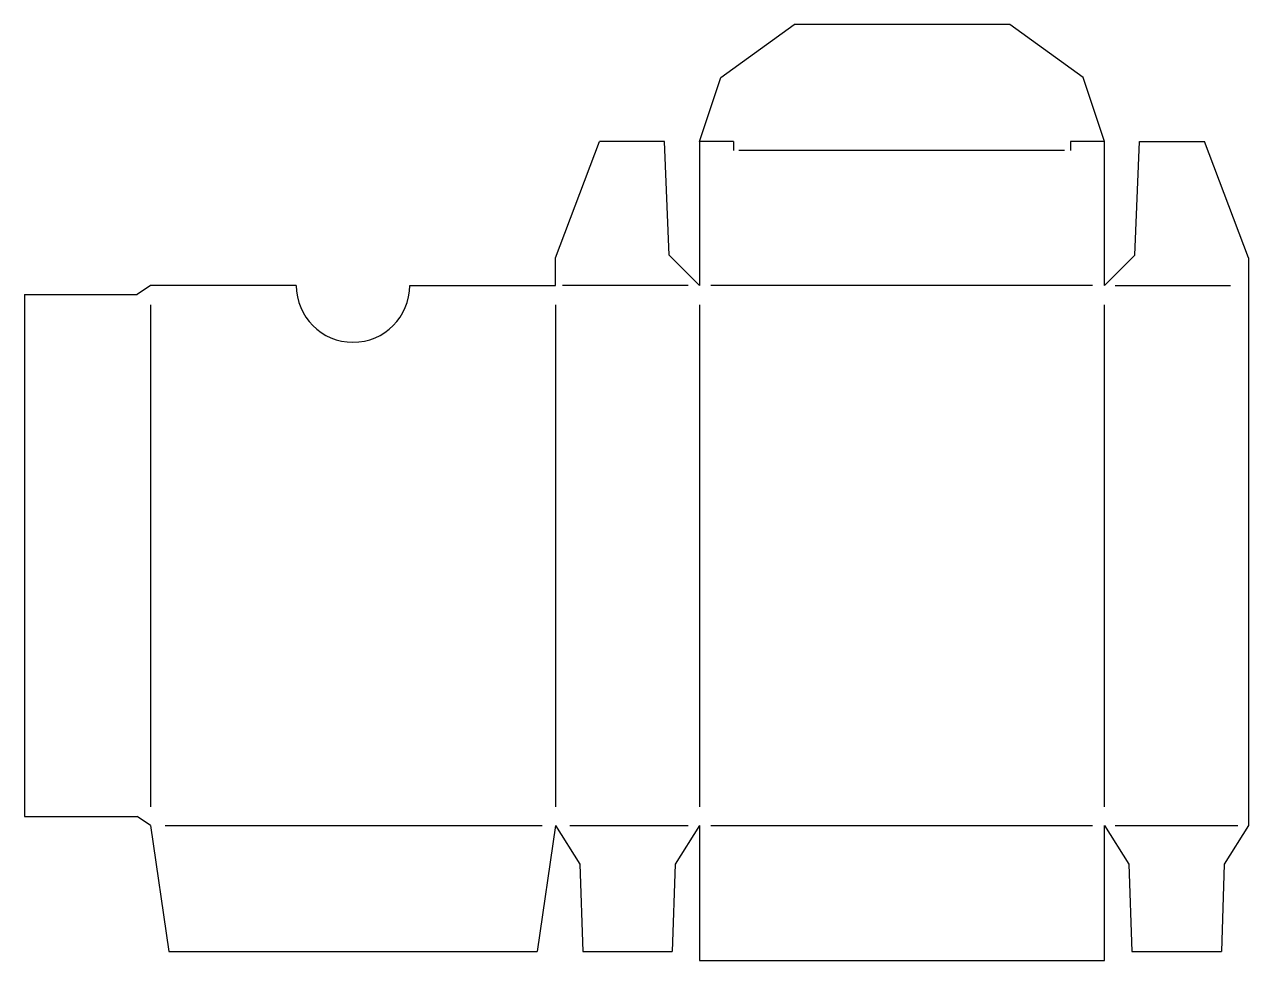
# Model space of a CAD drawing. Extents: x 54 to 190, y 111 to 215.
import ezdxf

# ---------------------------------------------------------------- set-up
doc = ezdxf.new("R2010")
doc.units = 0
doc.layers.get('0').update_dxf_attribs({"linetype": 'CONTINUOUS'})

msp = doc.modelspace()

# ---------------------------------------------------------------- linework, layer by layer
for p, q in [((131.677325, 209.24052), (139.83379, 215.114179)), ((163.782074, 215.114179), (139.83379, 215.114179)), ((171.938539, 209.24052), (163.782074, 215.114179)), ((129.307932, 202.114179), (131.677325, 209.24052)), ((174.307932, 202.114179), (171.938539, 209.24052)), ((113.307932, 189.2049), (118.195109, 202.114179)), ((125.421952, 202.114179), (118.195109, 202.114179)), ((125.931387, 189.481002), (125.421952, 202.114179)), ((129.307932, 202.114179), (129.307932, 186.114179)), ((133.083611, 202.114179), (129.307932, 202.114179)), ((133.083611, 202.114179), (133.083611, 201.114179)), ((174.207932, 202.114179), (170.532253, 202.114179)), ((170.532253, 202.114179), (170.532253, 201.114179)), ((174.307932, 186.114179), (174.307932, 202.114179)), ((177.684477, 189.481002), (178.193912, 202.114179)), ((178.193912, 202.114179), (185.420755, 202.114179)), ((190.307932, 189.2049), (185.420755, 202.114179)), ((169.867602, 201.114179), (133.693476, 201.114179)), ((113.307932, 186.114179), (113.307932, 189.2049)), ((129.307932, 186.114179), (125.931387, 189.481002)), ((174.307932, 186.114179), (177.684477, 189.481002)), ((190.307932, 189.2049), (190.307932, 126.114179)), ((54.307932, 185.114179), (54.307932, 127.114179)), ((54.307932, 185.114179), (66.810168, 185.114179)), ((68.307932, 186.114179), (66.810168, 185.114179)), ((84.503836, 186.114179), (68.307932, 186.114179)), ((97.112028, 186.114179), (113.307932, 186.114179)), ((128.042584, 186.114179), (114.09562, 186.114179)), ((172.970717, 186.114179), (130.573746, 186.114179)), ((175.501879, 186.114179), (188.315888, 186.114179)), ((68.307932, 183.954897), (68.307932, 128.176872)), ((113.307932, 183.954897), (113.307932, 128.176872)), ((129.307932, 183.954897), (129.307932, 128.176872)), ((174.307932, 128.176872), (174.307932, 183.954897)), ((54.307932, 127.114179), (66.810168, 127.114179)), ((68.307932, 126.114179), (66.810168, 127.114179)), ((68.307932, 126.114179), (70.35513, 112.114179)), ((69.939623, 126.114179), (111.828632, 126.114179)), ((113.307932, 126.114179), (111.260734, 112.114179)), ((113.307932, 126.114179), (116.017494, 121.814532)), ((114.901571, 126.114179), (128.042584, 126.114179)), ((129.307932, 126.114179), (126.59837, 121.814532)), ((129.307932, 126.114179), (129.307932, 111.114179)), ((130.573746, 126.114179), (172.970717, 126.114179)), ((174.307932, 111.114179), (174.307932, 126.114179)), ((174.307932, 126.114179), (177.017494, 121.814532)), ((175.501879, 126.114179), (189.106877, 126.114179)), ((190.307932, 126.114179), (187.59837, 121.814532)), ((116.017494, 121.814532), (116.32742, 112.114179)), ((126.59837, 121.814532), (126.288444, 112.114179)), ((177.017494, 121.814532), (177.32742, 112.114179)), ((187.59837, 121.814532), (187.288444, 112.114179)), ((70.35513, 112.114179), (111.260734, 112.114179)), ((116.32742, 112.114179), (126.288444, 112.114179)), ((177.32742, 112.114179), (187.288444, 112.114179)), ((129.307932, 111.114179), (174.307932, 111.114179))]:
    msp.add_line(p, q)
msp.add_arc((90.807932, 186.114179), 6.304096, 180, 0)

doc.saveas('drawing.dxf')
